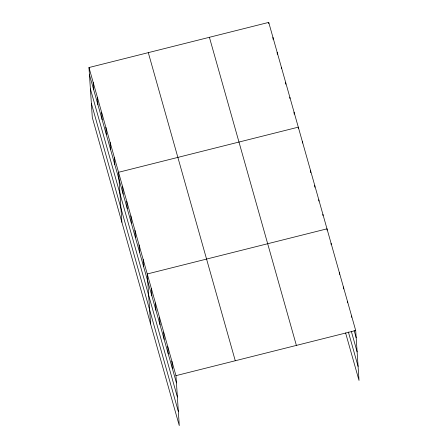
<?xml version="1.0" encoding="UTF-8"?>
<svg xmlns="http://www.w3.org/2000/svg" width="448" height="448" viewBox="0 0 448 448"><rect width="100%" height="100%" fill="white"/><g stroke="black" fill="none" stroke-linecap="round" stroke-linejoin="round"><path stroke-width="0.67" d="M88.978 67.536L175.958 375.648L179.278 425.6L92.299 117.488L88.978 67.536L268.722 22.4L355.701 330.512L359.022 380.464L345.598 332.931M175.958 375.648L355.701 330.512M354.133 330.523L356.188 337.786M351.344 331.402L357.123 351.87M348.393 332.052L358.086 366.38M209.406 37.296L296.386 345.408M148.294 52.64L235.273 360.752M89.466 74.805L176.439 382.917M90.401 88.889L177.374 397.006M91.364 103.404L178.343 411.516M351.602 315.991L351.691 317.313M347.502 301.465L347.592 302.786M343.403 286.938L343.532 288.921M339.298 272.412L339.433 274.394M331.1 243.359L331.19 244.686M327.085 230.16L327.001 228.838L147.258 273.969L150.573 323.921M322.902 214.312L322.986 215.634M318.797 199.786L318.886 201.107M314.698 185.259L314.832 187.242M310.598 170.733L310.727 172.721M302.394 141.686L302.484 143.007M298.385 128.481L298.295 127.159L118.552 172.29L121.873 222.247M294.073 112.196L294.202 114.178M289.845 97.227L289.934 98.549M285.622 82.264L285.757 84.246M281.4 67.295L281.484 68.617M277.172 52.332L277.306 54.314M272.95 37.363L273.078 39.351M268.722 22.4L268.811 23.722M171.858 361.122L172.34 368.396M167.759 346.595L168.241 353.87M163.654 332.069L164.142 339.343M159.555 317.548L160.042 324.817M155.456 303.022L155.938 310.29M151.357 288.495L151.838 295.77M143.153 259.442L143.64 266.717M139.054 244.922L139.535 252.19M134.954 230.395L135.436 237.664M130.855 215.869L131.337 223.138M126.756 201.342L127.238 208.617M122.651 186.816L123.138 194.09M114.33 157.326L114.811 164.601M110.102 142.363L110.589 149.632M105.879 127.394L106.361 134.669M101.651 112.431L102.138 119.7M97.429 97.462L97.91 104.737M93.206 82.499L93.688 89.774"/></g></svg>
